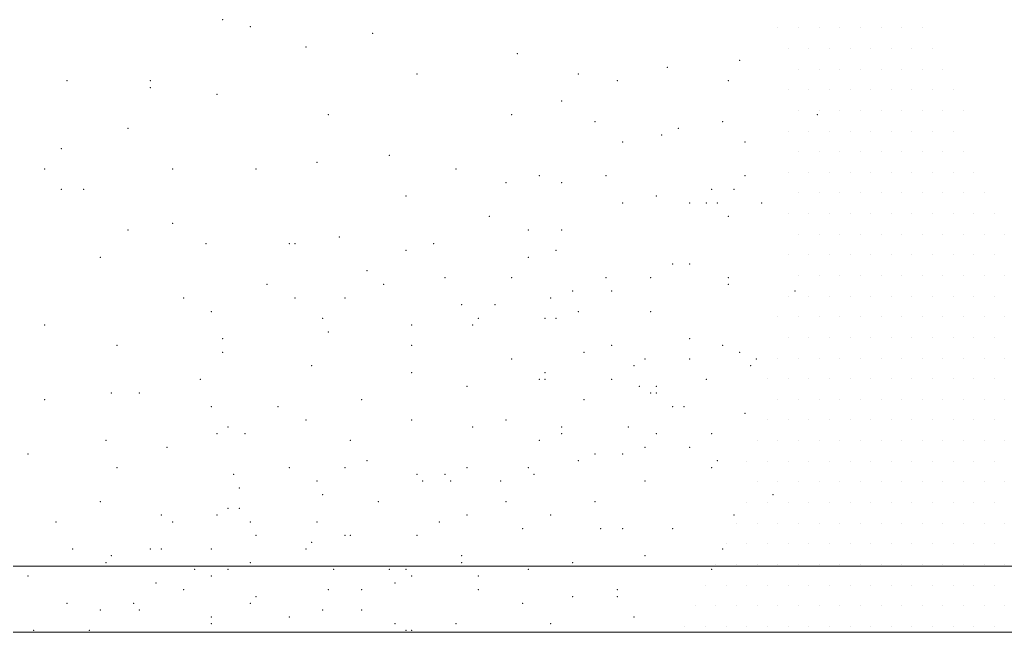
# Model space of a CAD drawing. Header units: metres. Extents: x 599 to 707, y 227 to 318.
# Drawn here: x 670.18 to 671.672, y 250.111 to 251.038 of the extents above; entities that cross this region are included whole.
import ezdxf

# ---------------------------------------------------------------- set-up
doc = ezdxf.new("R2010")
doc.units = ezdxf.units.M
doc.layers.add('banqueta', color=252, linetype='Continuous', lineweight=9)
doc.layers.add('vegetacion', color=74, linetype='Continuous', lineweight=0)

msp = doc.modelspace()

# ---------------------------------------------------------------- linework, layer by layer
at = {"layer": 'banqueta'}
for p, q in [((663.9225, 250.2109), (675.4846, 250.2109)), ((663.8486, 250.1109), (675.4846, 250.1109))]:
    msp.add_line(p, q, dxfattribs=at)
at = {"layer": 'vegetacion', "color": 0}
for p, q in [((671.3273, 251.0261), (671.3273, 251.0261)), ((671.3586, 251.0261), (671.3586, 251.0261)), ((671.3898, 251.0261), (671.3898, 251.0261)), ((671.4211, 251.0261), (671.4211, 251.0261)), ((671.4523, 251.0261), (671.4523, 251.0261)), ((671.4836, 251.0261), (671.4836, 251.0261)), ((671.5148, 251.0261), (671.5148, 251.0261)), ((671.5461, 251.0261), (671.5461, 251.0261)), ((671.3429, 250.9948), (671.3429, 250.9948)), ((671.3742, 250.9948), (671.3742, 250.9948)), ((671.4054, 250.9948), (671.4054, 250.9948)), ((671.4367, 250.9948), (671.4367, 250.9948)), ((671.4679, 250.9948), (671.4679, 250.9948)), ((671.4992, 250.9948), (671.4992, 250.9948)), ((671.5304, 250.9948), (671.5304, 250.9948)), ((671.5617, 250.9948), (671.5617, 250.9948)), ((671.3586, 250.9636), (671.3586, 250.9636)), ((671.3898, 250.9636), (671.3898, 250.9636)), ((671.4211, 250.9636), (671.4211, 250.9636)), ((671.4523, 250.9636), (671.4523, 250.9636)), ((671.4836, 250.9636), (671.4836, 250.9636)), ((671.5148, 250.9636), (671.5148, 250.9636)), ((671.5461, 250.9636), (671.5461, 250.9636)), ((671.5773, 250.9636), (671.5773, 250.9636)), ((671.3429, 250.9323), (671.3429, 250.9323)), ((671.3742, 250.9323), (671.3742, 250.9323)), ((671.4054, 250.9323), (671.4054, 250.9323)), ((671.4367, 250.9323), (671.4367, 250.9323)), ((671.4679, 250.9323), (671.4679, 250.9323)), ((671.4992, 250.9323), (671.4992, 250.9323)), ((671.5304, 250.9323), (671.5304, 250.9323)), ((671.5617, 250.9323), (671.5617, 250.9323)), ((671.5929, 250.9323), (671.5929, 250.9323)), ((671.3586, 250.9011), (671.3586, 250.9011)), ((671.3898, 250.9011), (671.3898, 250.9011)), ((671.4211, 250.9011), (671.4211, 250.9011)), ((671.4523, 250.9011), (671.4523, 250.9011)), ((671.4836, 250.9011), (671.4836, 250.9011)), ((671.5148, 250.9011), (671.5148, 250.9011)), ((671.5461, 250.9011), (671.5461, 250.9011)), ((671.5773, 250.9011), (671.5773, 250.9011)), ((671.6086, 250.9011), (671.6086, 250.9011)), ((671.3429, 250.8698), (671.3429, 250.8698)), ((671.3742, 250.8698), (671.3742, 250.8698)), ((671.4054, 250.8698), (671.4054, 250.8698)), ((671.4367, 250.8698), (671.4367, 250.8698)), ((671.4679, 250.8698), (671.4679, 250.8698)), ((671.4992, 250.8698), (671.4992, 250.8698)), ((671.5304, 250.8698), (671.5304, 250.8698)), ((671.5617, 250.8698), (671.5617, 250.8698)), ((671.5929, 250.8698), (671.5929, 250.8698)), ((671.3586, 250.8386), (671.3586, 250.8386)), ((671.3898, 250.8386), (671.3898, 250.8386)), ((671.4211, 250.8386), (671.4211, 250.8386)), ((671.4523, 250.8386), (671.4523, 250.8386)), ((671.4836, 250.8386), (671.4836, 250.8386)), ((671.5148, 250.8386), (671.5148, 250.8386)), ((671.5461, 250.8386), (671.5461, 250.8386)), ((671.5773, 250.8386), (671.5773, 250.8386)), ((671.6086, 250.8386), (671.6086, 250.8386)), ((671.3429, 250.8073), (671.3429, 250.8073)), ((671.3742, 250.8073), (671.3742, 250.8073)), ((671.4054, 250.8073), (671.4054, 250.8073)), ((671.4367, 250.8073), (671.4367, 250.8073)), ((671.4679, 250.8073), (671.4679, 250.8073)), ((671.4992, 250.8073), (671.4992, 250.8073)), ((671.5304, 250.8073), (671.5304, 250.8073)), ((671.5617, 250.8073), (671.5617, 250.8073)), ((671.5929, 250.8073), (671.5929, 250.8073)), ((671.6242, 250.8073), (671.6242, 250.8073)), ((671.3586, 250.7761), (671.3586, 250.7761)), ((671.3898, 250.7761), (671.3898, 250.7761)), ((671.4211, 250.7761), (671.4211, 250.7761)), ((671.4523, 250.7761), (671.4523, 250.7761)), ((671.4836, 250.7761), (671.4836, 250.7761)), ((671.5148, 250.7761), (671.5148, 250.7761)), ((671.5461, 250.7761), (671.5461, 250.7761)), ((671.5773, 250.7761), (671.5773, 250.7761)), ((671.6086, 250.7761), (671.6086, 250.7761)), ((671.6398, 250.7761), (671.6398, 250.7761)), ((671.3429, 250.7448), (671.3429, 250.7448)), ((671.3742, 250.7448), (671.3742, 250.7448)), ((671.4054, 250.7448), (671.4054, 250.7448)), ((671.4367, 250.7448), (671.4367, 250.7448)), ((671.4679, 250.7448), (671.4679, 250.7448)), ((671.4992, 250.7448), (671.4992, 250.7448)), ((671.5304, 250.7448), (671.5304, 250.7448)), ((671.5617, 250.7448), (671.5617, 250.7448)), ((671.5929, 250.7448), (671.5929, 250.7448)), ((671.6242, 250.7448), (671.6242, 250.7448)), ((671.6554, 250.7448), (671.6554, 250.7448)), ((671.3586, 250.7136), (671.3586, 250.7136)), ((671.3898, 250.7136), (671.3898, 250.7136)), ((671.4211, 250.7136), (671.4211, 250.7136)), ((671.4523, 250.7136), (671.4523, 250.7136)), ((671.4836, 250.7136), (671.4836, 250.7136)), ((671.5148, 250.7136), (671.5148, 250.7136)), ((671.5461, 250.7136), (671.5461, 250.7136)), ((671.5773, 250.7136), (671.5773, 250.7136)), ((671.6086, 250.7136), (671.6086, 250.7136)), ((671.6398, 250.7136), (671.6398, 250.7136)), ((671.6711, 250.7136), (671.6711, 250.7136)), ((671.3429, 250.6823), (671.3429, 250.6823)), ((671.3742, 250.6823), (671.3742, 250.6823)), ((671.4054, 250.6823), (671.4054, 250.6823)), ((671.4367, 250.6823), (671.4367, 250.6823)), ((671.4679, 250.6823), (671.4679, 250.6823)), ((671.4992, 250.6823), (671.4992, 250.6823)), ((671.5304, 250.6823), (671.5304, 250.6823)), ((671.5617, 250.6823), (671.5617, 250.6823)), ((671.5929, 250.6823), (671.5929, 250.6823)), ((671.6242, 250.6823), (671.6242, 250.6823)), ((671.6554, 250.6823), (671.6554, 250.6823)), ((671.3586, 250.6511), (671.3586, 250.6511)), ((671.3898, 250.6511), (671.3898, 250.6511)), ((671.4211, 250.6511), (671.4211, 250.6511)), ((671.4523, 250.6511), (671.4523, 250.6511)), ((671.4836, 250.6511), (671.4836, 250.6511)), ((671.5148, 250.6511), (671.5148, 250.6511)), ((671.5461, 250.6511), (671.5461, 250.6511)), ((671.5773, 250.6511), (671.5773, 250.6511)), ((671.6086, 250.6511), (671.6086, 250.6511)), ((671.6398, 250.6511), (671.6398, 250.6511)), ((671.6711, 250.6511), (671.6711, 250.6511)), ((671.3429, 250.6198), (671.3429, 250.6198)), ((671.3742, 250.6198), (671.3742, 250.6198)), ((671.4054, 250.6198), (671.4054, 250.6198)), ((671.4367, 250.6198), (671.4367, 250.6198)), ((671.4679, 250.6198), (671.4679, 250.6198)), ((671.4992, 250.6198), (671.4992, 250.6198)), ((671.5304, 250.6198), (671.5304, 250.6198)), ((671.5617, 250.6198), (671.5617, 250.6198)), ((671.5929, 250.6198), (671.5929, 250.6198)), ((671.6242, 250.6198), (671.6242, 250.6198)), ((671.6554, 250.6198), (671.6554, 250.6198)), ((671.3273, 250.5886), (671.3273, 250.5886)), ((671.3586, 250.5886), (671.3586, 250.5886)), ((671.3898, 250.5886), (671.3898, 250.5886)), ((671.4211, 250.5886), (671.4211, 250.5886)), ((671.4523, 250.5886), (671.4523, 250.5886)), ((671.4836, 250.5886), (671.4836, 250.5886)), ((671.5148, 250.5886), (671.5148, 250.5886)), ((671.5461, 250.5886), (671.5461, 250.5886)), ((671.5773, 250.5886), (671.5773, 250.5886)), ((671.6086, 250.5886), (671.6086, 250.5886)), ((671.6398, 250.5886), (671.6398, 250.5886)), ((671.6711, 250.5886), (671.6711, 250.5886)), ((671.3429, 250.5573), (671.3429, 250.5573)), ((671.3742, 250.5573), (671.3742, 250.5573)), ((671.4054, 250.5573), (671.4054, 250.5573)), ((671.4367, 250.5573), (671.4367, 250.5573)), ((671.4679, 250.5573), (671.4679, 250.5573)), ((671.4992, 250.5573), (671.4992, 250.5573)), ((671.5304, 250.5573), (671.5304, 250.5573)), ((671.5617, 250.5573), (671.5617, 250.5573)), ((671.5929, 250.5573), (671.5929, 250.5573)), ((671.6242, 250.5573), (671.6242, 250.5573)), ((671.6554, 250.5573), (671.6554, 250.5573)), ((671.3273, 250.5261), (671.3273, 250.5261)), ((671.3586, 250.5261), (671.3586, 250.5261)), ((671.3898, 250.5261), (671.3898, 250.5261)), ((671.4211, 250.5261), (671.4211, 250.5261)), ((671.4523, 250.5261), (671.4523, 250.5261)), ((671.4836, 250.5261), (671.4836, 250.5261)), ((671.5148, 250.5261), (671.5148, 250.5261)), ((671.5461, 250.5261), (671.5461, 250.5261)), ((671.5773, 250.5261), (671.5773, 250.5261)), ((671.6086, 250.5261), (671.6086, 250.5261)), ((671.6398, 250.5261), (671.6398, 250.5261)), ((671.6711, 250.5261), (671.6711, 250.5261)), ((671.3117, 250.4948), (671.3117, 250.4948)), ((671.3429, 250.4948), (671.3429, 250.4948)), ((671.3742, 250.4948), (671.3742, 250.4948)), ((671.4054, 250.4948), (671.4054, 250.4948)), ((671.4367, 250.4948), (671.4367, 250.4948)), ((671.4679, 250.4948), (671.4679, 250.4948)), ((671.4992, 250.4948), (671.4992, 250.4948)), ((671.5304, 250.4948), (671.5304, 250.4948)), ((671.5617, 250.4948), (671.5617, 250.4948)), ((671.5929, 250.4948), (671.5929, 250.4948)), ((671.6242, 250.4948), (671.6242, 250.4948)), ((671.6554, 250.4948), (671.6554, 250.4948)), ((671.3273, 250.4636), (671.3273, 250.4636)), ((671.3586, 250.4636), (671.3586, 250.4636)), ((671.3898, 250.4636), (671.3898, 250.4636)), ((671.4211, 250.4636), (671.4211, 250.4636)), ((671.4523, 250.4636), (671.4523, 250.4636)), ((671.4836, 250.4636), (671.4836, 250.4636)), ((671.5148, 250.4636), (671.5148, 250.4636)), ((671.5461, 250.4636), (671.5461, 250.4636)), ((671.5773, 250.4636), (671.5773, 250.4636)), ((671.6086, 250.4636), (671.6086, 250.4636)), ((671.6398, 250.4636), (671.6398, 250.4636)), ((671.6711, 250.4636), (671.6711, 250.4636)), ((671.3117, 250.4323), (671.3117, 250.4323)), ((671.3429, 250.4323), (671.3429, 250.4323)), ((671.3742, 250.4323), (671.3742, 250.4323)), ((671.4054, 250.4323), (671.4054, 250.4323)), ((671.4367, 250.4323), (671.4367, 250.4323)), ((671.4679, 250.4323), (671.4679, 250.4323)), ((671.4992, 250.4323), (671.4992, 250.4323)), ((671.5304, 250.4323), (671.5304, 250.4323)), ((671.5617, 250.4323), (671.5617, 250.4323)), ((671.5929, 250.4323), (671.5929, 250.4323)), ((671.6242, 250.4323), (671.6242, 250.4323)), ((671.6554, 250.4323), (671.6554, 250.4323)), ((671.2961, 250.4011), (671.2961, 250.4011)), ((671.3273, 250.4011), (671.3273, 250.4011)), ((671.3586, 250.4011), (671.3586, 250.4011)), ((671.3898, 250.4011), (671.3898, 250.4011)), ((671.4211, 250.4011), (671.4211, 250.4011)), ((671.4523, 250.4011), (671.4523, 250.4011)), ((671.4836, 250.4011), (671.4836, 250.4011)), ((671.5148, 250.4011), (671.5148, 250.4011)), ((671.5461, 250.4011), (671.5461, 250.4011)), ((671.5773, 250.4011), (671.5773, 250.4011)), ((671.6086, 250.4011), (671.6086, 250.4011)), ((671.6398, 250.4011), (671.6398, 250.4011)), ((671.6711, 250.4011), (671.6711, 250.4011)), ((671.2804, 250.3698), (671.2804, 250.3698)), ((671.3117, 250.3698), (671.3117, 250.3698)), ((671.3429, 250.3698), (671.3429, 250.3698)), ((671.3742, 250.3698), (671.3742, 250.3698)), ((671.4054, 250.3698), (671.4054, 250.3698)), ((671.4367, 250.3698), (671.4367, 250.3698)), ((671.4679, 250.3698), (671.4679, 250.3698)), ((671.4992, 250.3698), (671.4992, 250.3698)), ((671.5304, 250.3698), (671.5304, 250.3698)), ((671.5617, 250.3698), (671.5617, 250.3698)), ((671.5929, 250.3698), (671.5929, 250.3698)), ((671.6242, 250.3698), (671.6242, 250.3698)), ((671.6554, 250.3698), (671.6554, 250.3698)), ((671.2961, 250.3386), (671.2961, 250.3386)), ((671.3273, 250.3386), (671.3273, 250.3386)), ((671.3586, 250.3386), (671.3586, 250.3386)), ((671.3898, 250.3386), (671.3898, 250.3386)), ((671.4211, 250.3386), (671.4211, 250.3386)), ((671.4523, 250.3386), (671.4523, 250.3386)), ((671.4836, 250.3386), (671.4836, 250.3386)), ((671.5148, 250.3386), (671.5148, 250.3386)), ((671.5461, 250.3386), (671.5461, 250.3386)), ((671.5773, 250.3386), (671.5773, 250.3386)), ((671.6086, 250.3386), (671.6086, 250.3386)), ((671.6398, 250.3386), (671.6398, 250.3386)), ((671.6711, 250.3386), (671.6711, 250.3386)), ((671.2804, 250.3073), (671.2804, 250.3073)), ((671.3117, 250.3073), (671.3117, 250.3073)), ((671.3429, 250.3073), (671.3429, 250.3073)), ((671.3742, 250.3073), (671.3742, 250.3073)), ((671.4054, 250.3073), (671.4054, 250.3073)), ((671.4367, 250.3073), (671.4367, 250.3073)), ((671.4679, 250.3073), (671.4679, 250.3073)), ((671.4992, 250.3073), (671.4992, 250.3073)), ((671.5304, 250.3073), (671.5304, 250.3073)), ((671.5617, 250.3073), (671.5617, 250.3073)), ((671.5929, 250.3073), (671.5929, 250.3073)), ((671.6242, 250.3073), (671.6242, 250.3073)), ((671.6554, 250.3073), (671.6554, 250.3073)), ((671.2648, 250.2761), (671.2648, 250.2761)), ((671.2961, 250.2761), (671.2961, 250.2761)), ((671.3273, 250.2761), (671.3273, 250.2761)), ((671.3586, 250.2761), (671.3586, 250.2761)), ((671.3898, 250.2761), (671.3898, 250.2761)), ((671.4211, 250.2761), (671.4211, 250.2761)), ((671.4523, 250.2761), (671.4523, 250.2761)), ((671.4836, 250.2761), (671.4836, 250.2761)), ((671.5148, 250.2761), (671.5148, 250.2761)), ((671.5461, 250.2761), (671.5461, 250.2761)), ((671.5773, 250.2761), (671.5773, 250.2761)), ((671.6086, 250.2761), (671.6086, 250.2761)), ((671.6398, 250.2761), (671.6398, 250.2761)), ((671.6711, 250.2761), (671.6711, 250.2761)), ((671.2492, 250.2448), (671.2492, 250.2448)), ((671.2804, 250.2448), (671.2804, 250.2448)), ((671.3117, 250.2448), (671.3117, 250.2448)), ((671.3429, 250.2448), (671.3429, 250.2448)), ((671.3742, 250.2448), (671.3742, 250.2448)), ((671.4054, 250.2448), (671.4054, 250.2448)), ((671.4367, 250.2448), (671.4367, 250.2448)), ((671.4679, 250.2448), (671.4679, 250.2448)), ((671.4992, 250.2448), (671.4992, 250.2448)), ((671.5304, 250.2448), (671.5304, 250.2448)), ((671.5617, 250.2448), (671.5617, 250.2448)), ((671.5929, 250.2448), (671.5929, 250.2448)), ((671.6242, 250.2448), (671.6242, 250.2448)), ((671.6554, 250.2448), (671.6554, 250.2448)), ((671.2336, 250.2136), (671.2336, 250.2136)), ((671.2648, 250.2136), (671.2648, 250.2136)), ((671.2961, 250.2136), (671.2961, 250.2136)), ((671.3273, 250.2136), (671.3273, 250.2136)), ((671.3586, 250.2136), (671.3586, 250.2136)), ((671.3898, 250.2136), (671.3898, 250.2136)), ((671.4211, 250.2136), (671.4211, 250.2136)), ((671.4523, 250.2136), (671.4523, 250.2136)), ((671.4836, 250.2136), (671.4836, 250.2136)), ((671.5148, 250.2136), (671.5148, 250.2136)), ((671.5461, 250.2136), (671.5461, 250.2136)), ((671.5773, 250.2136), (671.5773, 250.2136)), ((671.6086, 250.2136), (671.6086, 250.2136)), ((671.6398, 250.2136), (671.6398, 250.2136)), ((671.6711, 250.2136), (671.6711, 250.2136)), ((671.2179, 250.1823), (671.2179, 250.1823)), ((671.2492, 250.1823), (671.2492, 250.1823)), ((671.2804, 250.1823), (671.2804, 250.1823)), ((671.3117, 250.1823), (671.3117, 250.1823)), ((671.3429, 250.1823), (671.3429, 250.1823)), ((671.3742, 250.1823), (671.3742, 250.1823)), ((671.4054, 250.1823), (671.4054, 250.1823)), ((671.4367, 250.1823), (671.4367, 250.1823)), ((671.4679, 250.1823), (671.4679, 250.1823)), ((671.4992, 250.1823), (671.4992, 250.1823)), ((671.5304, 250.1823), (671.5304, 250.1823)), ((671.5617, 250.1823), (671.5617, 250.1823)), ((671.5929, 250.1823), (671.5929, 250.1823)), ((671.6242, 250.1823), (671.6242, 250.1823)), ((671.6554, 250.1823), (671.6554, 250.1823)), ((671.2023, 250.1511), (671.2023, 250.1511)), ((671.2336, 250.1511), (671.2336, 250.1511)), ((671.2648, 250.1511), (671.2648, 250.1511)), ((671.2961, 250.1511), (671.2961, 250.1511)), ((671.3273, 250.1511), (671.3273, 250.1511)), ((671.3586, 250.1511), (671.3586, 250.1511)), ((671.3898, 250.1511), (671.3898, 250.1511)), ((671.4211, 250.1511), (671.4211, 250.1511)), ((671.4523, 250.1511), (671.4523, 250.1511)), ((671.4836, 250.1511), (671.4836, 250.1511)), ((671.5148, 250.1511), (671.5148, 250.1511)), ((671.5461, 250.1511), (671.5461, 250.1511)), ((671.5773, 250.1511), (671.5773, 250.1511)), ((671.6086, 250.1511), (671.6086, 250.1511)), ((671.6398, 250.1511), (671.6398, 250.1511)), ((671.6711, 250.1511), (671.6711, 250.1511)), ((671.1867, 250.1198), (671.1867, 250.1198)), ((671.2179, 250.1198), (671.2179, 250.1198)), ((671.2492, 250.1198), (671.2492, 250.1198)), ((671.2804, 250.1198), (671.2804, 250.1198)), ((671.3117, 250.1198), (671.3117, 250.1198)), ((671.3429, 250.1198), (671.3429, 250.1198)), ((671.3742, 250.1198), (671.3742, 250.1198)), ((671.4054, 250.1198), (671.4054, 250.1198)), ((671.4367, 250.1198), (671.4367, 250.1198)), ((671.4679, 250.1198), (671.4679, 250.1198)), ((671.4992, 250.1198), (671.4992, 250.1198)), ((671.5304, 250.1198), (671.5304, 250.1198)), ((671.5617, 250.1198), (671.5617, 250.1198)), ((671.5929, 250.1198), (671.5929, 250.1198)), ((671.6242, 250.1198), (671.6242, 250.1198)), ((671.6554, 250.1198), (671.6554, 250.1198))]:
    msp.add_line(p, q, dxfattribs=at)
at = {"layer": 'vegetacion'}
for p in [(670.4869, 251.0383), (670.529, 251.028), (670.7141, 251.0178), (670.6131, 250.9972), (670.9328, 250.9869), (671.16, 250.9664), (671.2694, 250.9767), (670.7814, 250.9561), (671.0254, 250.9561), (670.2513, 250.9459), (670.3775, 250.9459), (670.3775, 250.9356), (671.0843, 250.9459), (671.2526, 250.9459), (670.4785, 250.9253), (671.0001, 250.915), (670.6468, 250.8945), (670.9244, 250.8945), (671.3872, 250.8945), (670.3439, 250.8739), (671.0506, 250.8842), (671.1768, 250.8739), (671.2441, 250.8842), (671.1516, 250.8637), (670.2429, 250.8431), (671.0927, 250.8534), (671.2778, 250.8534), (670.7393, 250.8328), (670.6299, 250.8226), (670.2177, 250.8123), (670.4112, 250.8123), (670.5374, 250.8123), (670.8403, 250.8123), (670.9665, 250.802), (671.0674, 250.802), (671.2778, 250.802), (670.916, 250.7917), (671.0001, 250.7917), (670.2429, 250.7815), (670.2766, 250.7815), (670.7646, 250.7712), (671.1432, 250.7712), (671.2273, 250.7815), (671.261, 250.7815), (671.0927, 250.7609), (671.1937, 250.7609), (671.2189, 250.7609), (671.2357, 250.7609), (671.303, 250.7609), (670.8908, 250.7404), (671.2526, 250.7404), (671.2526, 250.7404), (670.4112, 250.7301), (670.3439, 250.7198), (670.6636, 250.7095), (670.9497, 250.7198), (671.0001, 250.7198), (670.4617, 250.6993), (670.5879, 250.6993), (670.5963, 250.6993), (670.8066, 250.6993), (670.7646, 250.689), (670.9917, 250.689), (670.3018, 250.6787), (670.9497, 250.6787), (671.1684, 250.6685), (671.1937, 250.6685), (671.1937, 250.6685), (670.7057, 250.6582), (670.5542, 250.6376), (670.7309, 250.6376), (670.8234, 250.6479), (670.9244, 250.6479), (671.0674, 250.6479), (671.1348, 250.6479), (671.2526, 250.6479), (671.2526, 250.6376), (671.017, 250.6274), (671.0759, 250.6274), (671.3535, 250.6274), (670.428, 250.6171), (670.5963, 250.6171), (670.672, 250.6171), (670.8487, 250.6068), (670.8992, 250.6068), (670.9833, 250.6171), (670.4701, 250.5965), (671.0254, 250.5965), (671.1348, 250.5965), (670.2177, 250.576), (670.6383, 250.5863), (670.773, 250.576), (670.8655, 250.576), (670.8739, 250.5863), (670.9749, 250.5863), (670.9917, 250.5863), (670.6468, 250.5657), (670.327, 250.5452), (670.4869, 250.5554), (670.773, 250.5452), (671.0759, 250.5452), (671.1937, 250.5554), (671.2441, 250.5452), (670.4869, 250.5349), (671.0338, 250.5349), (671.2694, 250.5349), (670.9244, 250.5246), (671.1263, 250.5246), (671.1937, 250.5246), (671.2946, 250.5246), (670.6215, 250.5143), (670.773, 250.5041), (670.9749, 250.5041), (671.1095, 250.5143), (671.2862, 250.5143), (670.4532, 250.4938), (670.9665, 250.4938), (670.9749, 250.4938), (671.0759, 250.4938), (671.2189, 250.4938), (670.3186, 250.4732), (670.3607, 250.4732), (670.8571, 250.4835), (671.1179, 250.4835), (671.1348, 250.4732), (671.1432, 250.4835), (671.1432, 250.4732), (670.2177, 250.463), (670.6972, 250.463), (671.0338, 250.463), (670.4701, 250.4527), (670.571, 250.4527), (671.1684, 250.4527), (671.1852, 250.4527), (671.2778, 250.4424), (670.6131, 250.4322), (670.773, 250.4322), (670.916, 250.4322), (670.4785, 250.4116), (670.4953, 250.4219), (670.5206, 250.4116), (670.8655, 250.4219), (671.0001, 250.4219), (671.0001, 250.4116), (671.1011, 250.4219), (671.1432, 250.4116), (671.2273, 250.4116), (670.3102, 250.4013), (670.6804, 250.4013), (670.9665, 250.4013), (670.1924, 250.3808), (670.4028, 250.3911), (671.0506, 250.3808), (671.0927, 250.3808), (671.1263, 250.3911), (671.1937, 250.3911), (670.7057, 250.3705), (671.0254, 250.3705), (671.2357, 250.3705), (670.327, 250.3602), (670.5879, 250.3602), (670.672, 250.3602), (670.8571, 250.3602), (670.9497, 250.3602), (671.2273, 250.3602), (670.5037, 250.35), (670.6299, 250.3397), (670.7814, 250.35), (670.7898, 250.3397), (670.8234, 250.35), (670.8319, 250.3397), (670.9076, 250.3397), (670.9581, 250.35), (671.1263, 250.3397), (670.5121, 250.3294), (670.3018, 250.3089), (670.6383, 250.3191), (670.7225, 250.3089), (670.916, 250.3089), (671.0506, 250.3089), (671.3199, 250.3191), (670.4953, 250.2986), (670.5121, 250.2986), (670.2345, 250.278), (670.3943, 250.2883), (670.4112, 250.278), (670.4785, 250.2883), (670.529, 250.278), (670.6299, 250.278), (670.815, 250.278), (670.8571, 250.2883), (670.9833, 250.2883), (671.261, 250.2883), (670.9412, 250.2678), (671.059, 250.2678), (671.0927, 250.2678), (671.1684, 250.2678), (670.5374, 250.2575), (670.6215, 250.2472), (670.672, 250.2575), (670.6804, 250.2575), (670.7814, 250.2575), (670.2597, 250.2369), (670.3775, 250.2369), (670.3943, 250.2369), (670.4701, 250.2369), (670.6131, 250.2369), (671.2441, 250.2369), (670.3102, 250.2164), (670.3186, 250.2267), (670.529, 250.2164), (670.8487, 250.2267), (670.8487, 250.2164), (671.017, 250.2164), (671.1263, 250.2267), (670.4448, 250.2061), (670.4953, 250.2061), (670.6552, 250.2061), (670.7393, 250.2061), (670.7646, 250.2061), (670.9497, 250.2061), (671.2273, 250.2061), (670.1924, 250.1959), (670.4701, 250.1959), (670.773, 250.1959), (670.8739, 250.1959), (670.3859, 250.1856), (670.428, 250.1753), (670.6468, 250.1753), (670.6972, 250.1753), (670.7477, 250.1856), (670.8739, 250.1753), (671.0843, 250.1753), (670.5374, 250.165), (671.017, 250.165), (671.0843, 250.165), (670.2513, 250.1548), (670.3018, 250.1445), (670.3523, 250.1548), (670.3607, 250.1445), (670.529, 250.1548), (670.6383, 250.1445), (670.6972, 250.1445), (670.9412, 250.1548), (670.4701, 250.1342), (670.5879, 250.1342), (671.1095, 250.1342), (670.2008, 250.1137), (670.285, 250.1137), (670.4701, 250.1239), (670.7477, 250.1239), (670.7646, 250.1137), (670.773, 250.1137), (670.8403, 250.1239), (670.9833, 250.1239)]:
    msp.add_point(p, dxfattribs=at)

doc.saveas('drawing.dxf')
